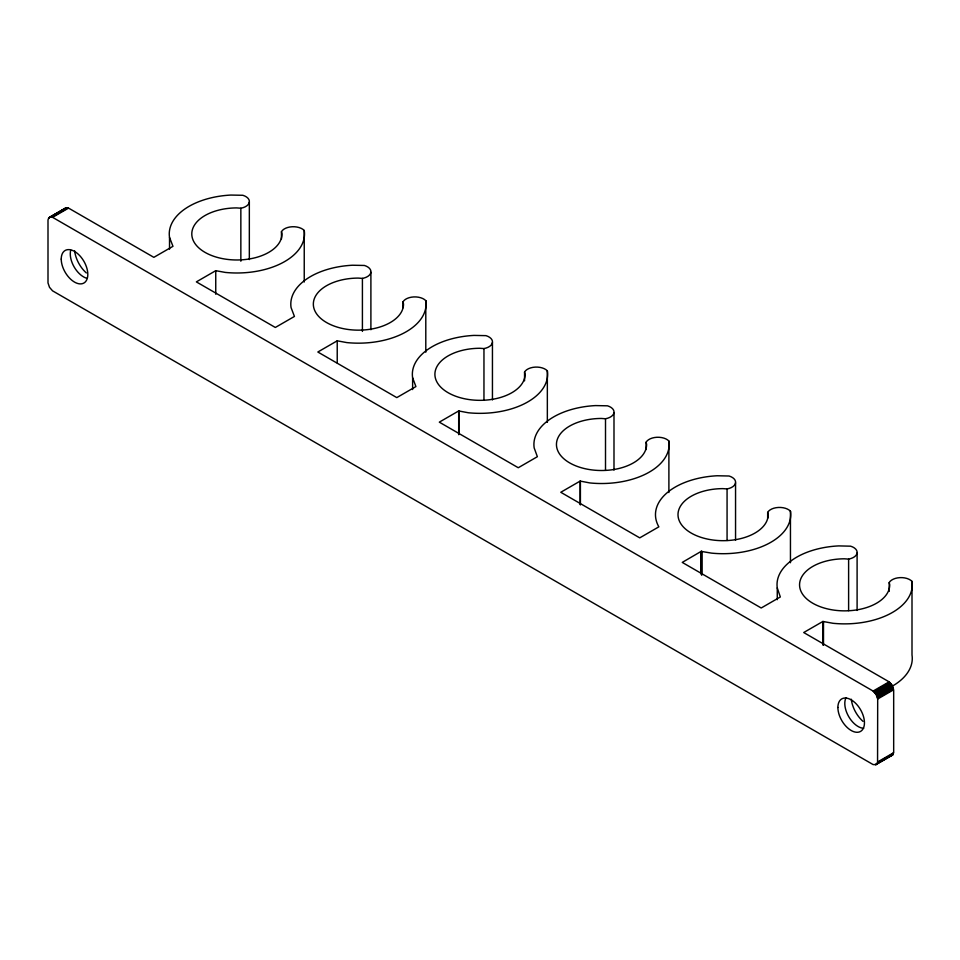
<?xml version="1.0" encoding="UTF-8"?>
<svg xmlns="http://www.w3.org/2000/svg" width="960" height="960" viewBox="0 0 960 960"><rect width="100%" height="100%" fill="white"/><g stroke="black" fill="none" stroke-linecap="round" stroke-linejoin="round"><path stroke-width="1.44" d="M890.4 755.736L892.572 755.064L893.676 751.956L893.676 690.612L891.6 684.54L888.36 681.408L803.712 632.532L822.888 621.468L833.016 623.292A67.632 39.048 0 0 0 912 581.364L912 654.984A67.632 39.048 0 0 1 891.708 686.496M877.56 762.648L877.692 698.988L876.18 694.572L873.12 691.056L52.572 217.332L50.028 217.08L48.672 218.088L48 219.972L48 282.924L49.512 287.328L52.572 290.844L873.12 764.58L876.18 764.604L877.56 762.648L893.496 753.444M64.08 210.06L65.976 207.876L69.204 208.476L153.852 257.34L172.968 246.312L169.524 237.42A67.632 39.048 0 0 1 230.868 195.06L242.856 195.288A12.168 7.032 0 0 1 249.336 202.14L249.336 259.572M857.1 610.452L857.1 553.032A12.168 7.032 0 0 0 850.62 546.18L838.692 545.904A67.32 38.868 0 0 0 777.264 587.904L780.324 596.964L761.208 607.992L682.248 562.404L701.16 551.388L711.456 553.116A67.632 39.048 0 0 0 790.452 511.188L790.452 562.716M49.512 217.308L65.448 208.104M49.056 217.644L65.976 207.876M48.672 218.088L66.552 207.756M51.24 216.972L67.176 207.768M51.888 217.092L67.836 207.888M52.572 217.332L68.52 208.128M304.236 282.012L304.236 230.472A67.632 39.048 0 0 1 225.252 272.412L215.748 270.684L196.356 281.88L275.328 327.468L294.432 316.44L291.072 307.596A67.632 39.048 0 0 1 352.428 265.236L364.404 265.464A12.168 7.032 0 0 1 370.896 272.316L370.896 329.748M425.796 352.188L425.796 300.648A67.632 39.048 0 0 1 346.8 342.588L337.224 340.824L317.832 352.008L396.792 397.608L415.908 386.568L412.62 377.772A67.632 39.048 0 0 1 473.976 335.412L485.964 335.64A12.168 7.032 0 0 1 492.444 342.492L492.444 399.924M547.344 422.364L547.344 370.836A67.632 39.048 0 0 1 468.36 412.764L458.688 410.952L439.308 422.148L518.268 467.736L537.372 456.696L534.18 447.948A67.632 39.048 0 0 1 595.524 405.588L607.512 405.816A12.168 7.032 0 0 1 613.992 412.68L613.992 470.1M668.892 492.54L668.892 441.012A67.632 39.048 0 0 1 589.908 482.94L580.164 481.08L560.772 492.276L639.744 537.864L658.848 526.836A67.632 39.048 0 0 1 717.12 475.764L729.06 476.004A12.168 7.032 0 0 1 735.552 482.856L735.552 540.276M873.12 691.056L889.056 681.864M873.792 691.608L889.74 682.404M874.452 692.244L890.4 683.052M875.076 692.964L891.024 683.76M875.652 693.744L891.6 684.54M876.18 694.572L892.116 685.368M876.636 695.448L892.572 686.244M877.02 696.336L892.968 687.132M877.332 697.224L893.268 688.032M877.56 698.124L893.496 688.92M877.692 698.988L893.628 689.784M877.692 761.94L893.628 752.736M875.676 764.232L893.268 754.08M876.3 764.232L892.968 754.62M875.652 764.832L892.572 755.064M249.336 202.14A12.168 7.032 0 0 1 240.852 208.224L236.664 207.912A45.084 26.028 0 0 0 191.796 234.072A45.084 26.028 0 0 0 237.096 259.98A45.084 26.028 0 0 0 281.964 233.82L281.46 231.66A12.468 7.2 0 0 1 292.176 226.752A12.468 7.2 0 0 1 304.236 230.472M370.896 272.316A12.168 7.032 0 0 1 362.412 278.4L358.212 278.088A45.084 26.028 0 0 0 313.344 304.248A45.084 26.028 0 0 0 358.656 330.156A45.084 26.028 0 0 0 403.512 303.996L403.008 301.836A12.468 7.2 0 0 1 413.724 296.928A12.468 7.2 0 0 1 425.796 300.648M492.444 342.492A12.168 7.032 0 0 1 483.96 348.576L479.772 348.276A45.084 26.028 0 0 0 434.904 374.424A45.084 26.028 0 0 0 480.204 400.332A45.084 26.028 0 0 0 525.072 374.172L524.556 372.024A12.468 7.2 0 0 1 535.272 367.104A12.468 7.2 0 0 1 547.344 370.836M613.992 412.68A12.168 7.032 0 0 1 605.508 418.752L601.32 418.452A45.084 26.028 0 0 0 556.452 444.6A45.084 26.028 0 0 0 601.752 470.508A45.084 26.028 0 0 0 646.62 444.348L646.116 442.2A12.468 7.2 0 0 1 656.832 437.28A12.468 7.2 0 0 1 668.892 441.012M735.552 482.856A12.168 7.032 0 0 1 727.068 488.928L722.868 488.628A45.084 26.028 0 0 0 678 514.776A45.084 26.028 0 0 0 723.312 540.684A45.084 26.028 0 0 0 768.168 514.524L767.664 512.376A12.468 7.2 0 0 1 778.38 507.456A12.468 7.2 0 0 1 790.452 511.188M857.1 553.032A12.168 7.032 0 0 1 848.616 559.104L844.416 558.804A45.084 26.028 0 0 0 799.56 584.964A45.084 26.028 0 0 0 844.86 610.86A45.084 26.028 0 0 0 889.728 584.7L889.212 582.552A12.468 7.2 0 0 1 899.928 577.632A12.468 7.2 0 0 1 912 581.364M889.212 582.552L889.212 591.384M848.616 559.104L848.616 610.644M823.5 621.576L823.5 645.132M822.888 621.468L822.888 645.024M777.264 587.904L777.264 599.688M767.664 512.376L767.664 518.268M727.068 488.928L727.068 540.468M701.952 551.4L701.952 574.956M701.46 551.304L701.46 574.872M701.16 551.388L701.16 573.48M700.86 551.652L700.86 573.744M646.116 442.2L646.116 449.556M605.508 418.752L605.508 470.292M580.404 481.224L580.404 504.78M580.164 481.08L580.164 504.636M524.556 372.024L524.556 380.856M483.96 348.576L483.96 400.116M458.856 411.048L458.856 434.604M458.688 410.952L458.688 434.508M412.62 377.772L412.62 389.556M403.008 301.836L403.008 307.728M362.412 278.4L362.412 331.404M337.224 340.824L337.224 362.904M281.46 231.66L281.46 239.028M240.852 208.224L240.852 261.228M215.748 270.684L215.748 294.252M169.524 237.42L169.524 249.192M862.98 721.344A22.548 13.02 60 0 1 851.304 699.228M86.34 272.952A22.548 13.02 60 0 1 74.652 250.836M863.688 728.304A18.78 10.848 60 0 1 848.688 716.58A18.78 10.848 60 0 1 846.036 697.728M86.988 278.34A18.78 10.848 60 0 1 70.728 250.164M837.888 707.484A18.78 10.848 60 0 0 857.808 732.264A18.78 10.848 60 0 0 857.808 705.696A18.78 10.848 60 0 0 837.888 707.484M61.236 259.092A18.78 10.848 60 0 0 81.168 283.872A18.78 10.848 60 0 0 81.168 257.304A18.78 10.848 60 0 0 61.236 259.092"/></g></svg>
